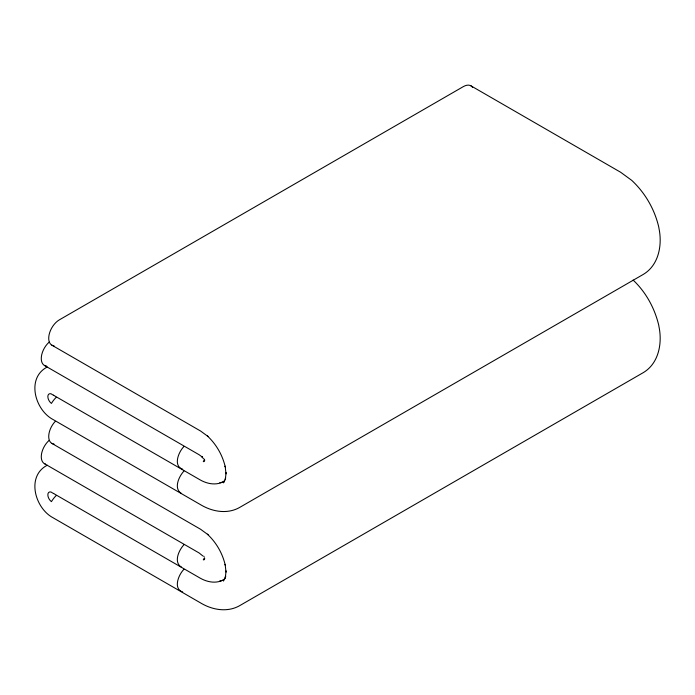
<?xml version="1.0" encoding="UTF-8"?>
<svg xmlns="http://www.w3.org/2000/svg" width="695" height="695" viewBox="0 0 695 695"><rect width="100%" height="100%" fill="white"/><g stroke="black" fill="none" stroke-linecap="round" stroke-linejoin="round"><path stroke-width="1.04" d="M225.31 479.22L226.101 472.713L225.988 473.851L225.163 466.136L225.258 466.936C222.539 455.121 216.258 444.244 207.388 435.974L208.031 436.469L200.568 431.022L51.83 345.154M225.719 477.882L223.469 482.851L224.172 481.461M223.469 581.081L225.719 576.103L225.31 577.441L226.101 570.934L225.988 572.072L225.163 564.357L225.258 565.165C222.539 553.342 216.258 542.465 207.388 534.203L208.031 534.69L200.568 529.251L51.83 443.375M183.94 446.529C178.598 451.776 172.82 465.945 182.698 469.229M183.94 471.088C178.85 476.466 173.281 488.707 181.543 493.554M183.94 544.758C178.85 550.136 173.281 562.377 181.543 567.224M183.94 569.309C178.598 574.557 172.82 588.726 182.698 592.01M222.86 482.261L224.885 480.384M222.86 580.481L225.554 577.988M47.26 367.003C26.01 377.967 34.915 409.928 52.994 419.493L201.559 505.265C212.922 511.815 227.43 514.239 239.358 507.611L643.414 274.334C658.982 264.969 662.457 244.631 658.903 228.09L658.808 227.291C654.681 209.369 645.16 192.871 631.694 180.335L620.652 172.264L470.932 85.824M47.26 465.224C26.01 476.188 34.915 508.149 52.994 517.723L201.559 603.486C212.922 610.045 227.43 612.46 239.358 605.84L643.414 372.555C658.982 363.19 662.457 342.861 658.903 326.32L658.808 325.521C654.768 308.328 645.985 292.23 633.119 280.068M222.73 482.035C215.424 485.536 206.945 483.781 200.16 479.897L53.489 395.22M222.73 580.255C215.424 583.765 206.945 582.01 200.16 578.127L53.489 493.45M44.384 365.414L199.178 454.773L202.48 457.188L201.837 456.693L203.548 458.83M44.384 463.634L199.178 553.003L202.758 555.896M204.243 459.942A14.986 10.599 -75 0 0 203.287 461.602A2.615 1.512 60 0 0 204.408 459.117M53.663 395.238A15.029 9.73 -67 0 1 51.439 393.969A5.829 3.371 60 0 0 47.851 396.619A5.829 3.371 60 0 0 51.439 403.413A15.038 7.471 -53.9 0 1 56.243 397.305M46.591 366.091A15.038 8.679 -60 0 1 41.361 356.874A15.038 8.679 -60 0 1 49.154 342.114M222.548 482.104A29.816 17.21 60 0 1 219.82 482.695M472.617 87.388A15.038 8.679 -60 0 0 463.409 86.571L59.353 319.848A15.038 8.679 -60 0 0 49.076 334.877A15.038 8.679 -60 0 0 54.036 345.832M204.243 558.172A14.986 10.599 -75 0 0 203.287 559.822A2.615 1.512 60 0 0 204.591 557.963M203.731 556.174A2.615 1.512 60 0 1 204.113 556.73M53.663 493.467A15.029 9.73 -67 0 1 51.439 492.199A5.829 3.371 60 0 0 47.851 494.849A5.829 3.371 60 0 0 51.439 501.642A15.038 7.471 -53.9 0 1 56.243 495.526M45.436 464.095A15.038 8.679 -60 0 1 41.483 454.235A15.038 8.679 -60 0 1 49.154 440.343M224.19 579.569A29.816 17.21 60 0 1 219.82 580.916M54.036 444.053A15.038 8.679 -60 0 1 48.737 435.678A15.038 8.679 -60 0 1 55.279 421.361"/></g></svg>
